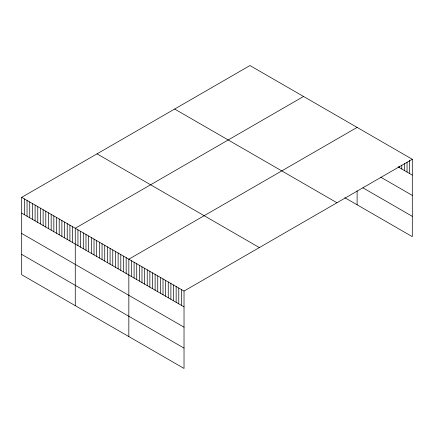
<?xml version="1.0" encoding="UTF-8"?>
<svg xmlns="http://www.w3.org/2000/svg" width="434" height="434" viewBox="0 0 434 434"><rect width="100%" height="100%" fill="white"/><g stroke="black" fill="none" stroke-linecap="round" stroke-linejoin="round"><path stroke-width="0.65" d="M21.7 197.34L184.027 291.062L184.027 368.45L21.7 274.733L21.7 197.34L249.973 65.55L412.3 159.267L412.3 236.66L344.786 197.682M303.54 96.478L75.266 228.268L75.266 305.661M357.106 127.406L128.838 259.196L128.838 336.589M184.027 291.062L412.3 159.267M398.108 166.889L412.3 175.081M380.764 177.197L412.3 195.403M362.889 187.813L412.3 216.338M174.642 109.042L336.968 202.759M97.032 153.848L259.358 247.57M21.7 213.154L184.027 306.876M21.7 233.476L184.027 327.193M21.7 254.411L184.027 348.133M409.674 160.385L409.674 173.567M407.043 162.164L407.043 172.048M404.417 163.282L404.417 170.529M401.786 165.061L401.786 169.016M399.161 166.179L399.161 167.497M357.106 190.862L357.106 204.794M181.401 289.543L181.401 305.357M178.77 288.024L178.77 303.838M176.144 286.505L176.144 302.324M173.513 284.992L173.513 300.805M170.887 283.473L170.887 299.286M168.256 281.954L168.256 297.773M165.631 280.44L165.631 296.254M163.005 278.921L163.005 294.735M160.374 277.402L160.374 293.216M157.748 275.888L157.748 291.702M155.117 274.369L155.117 290.183M152.491 272.85L152.491 288.664M149.86 271.331L149.86 287.151M147.234 269.818L147.234 285.632M144.603 268.299L144.603 284.113M141.978 266.78L141.978 282.599M139.347 265.266L139.347 281.08M136.721 263.747L136.721 279.561M134.095 262.228L134.095 278.048M131.464 260.715L131.464 276.529M126.158 257.65L126.158 273.463M123.478 256.103L123.478 271.917M120.804 254.557L120.804 270.371M118.124 253.011L118.124 268.825M115.444 251.465L115.444 267.279M112.764 249.919L112.764 265.733M110.09 248.373L110.09 264.187M107.41 246.827L107.41 262.641M104.73 245.281L104.73 261.094M102.05 243.729L102.05 259.548M99.375 242.183L99.375 258.002M96.695 240.637L96.695 256.456M94.015 239.091L94.015 254.91M91.341 237.544L91.341 253.358M88.661 235.998L88.661 251.812M85.981 234.452L85.981 250.266M83.301 232.906L83.301 248.72M80.626 231.36L80.626 247.174M77.946 229.814L77.946 245.628M72.592 226.722L72.592 242.535M69.912 225.175L69.912 240.989M67.232 223.629L67.232 239.443M64.552 222.083L64.552 237.897M61.878 220.537L61.878 236.351M59.198 218.991L59.198 234.805M56.518 217.445L56.518 233.259M53.843 215.899L53.843 231.713M51.163 214.353L51.163 230.166M48.483 212.806L48.483 228.62M45.803 211.26L45.803 227.074M43.129 209.709L43.129 225.528M40.449 208.163L40.449 223.982M37.769 206.617L37.769 222.436M35.094 205.07L35.094 220.89M32.414 203.524L32.414 219.344M29.734 201.978L29.734 217.792M27.054 200.432L27.054 216.246M24.38 198.886L24.38 214.7"/></g></svg>
